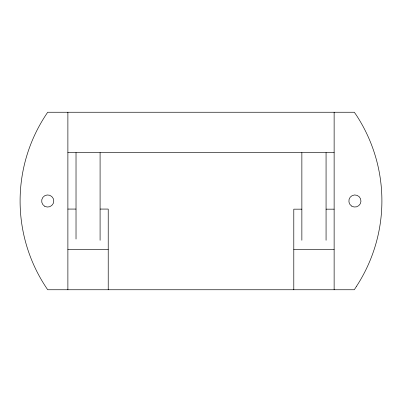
<?xml version="1.0" encoding="UTF-8"?>
<svg xmlns="http://www.w3.org/2000/svg" width="402" height="402" viewBox="0 0 402 402"><rect width="100%" height="100%" fill="white"/><g stroke="black" fill="none" stroke-linecap="round" stroke-linejoin="round"><path stroke-width="0.6" d="M67.883 152.589L334.132 152.589M67.883 209.07L75.953 209.07M100.158 209.07L108.223 209.07L108.223 289.752M301.862 209.166L293.792 209.166L293.792 289.752M326.067 209.166L334.132 209.166M67.883 249.411L108.223 249.411M293.792 249.506L334.132 249.506M334.132 112.248L334.132 289.752M326.067 152.589L326.067 240.285M301.862 152.589L301.862 240.285M100.088 152.589L100.088 240.326M76.023 152.589L76.023 239.069M67.883 112.248L67.883 289.752M356.393 286.465L354.303 289.752L47.712 289.752A156.423 156.423 0 0 1 47.712 112.248L354.303 112.248L356.293 115.088A156.423 156.423 0 0 1 356.393 286.465M351.644 206.095A6.05 6.05 0 0 0 360.956 201.281A6.05 6.05 0 0 0 352.132 195.623A6.05 6.05 0 0 0 351.644 206.095M44.687 206.241A6.05 6.05 0 0 0 53.767 201A6.05 6.05 0 0 0 44.687 195.759A6.05 6.05 0 0 0 44.687 206.241"/></g></svg>
